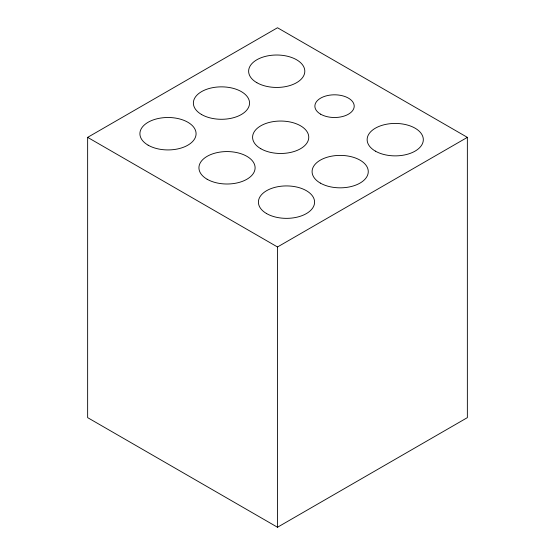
<?xml version="1.0" encoding="UTF-8"?>
<svg xmlns="http://www.w3.org/2000/svg" width="555" height="555" viewBox="0 0 555 555"><rect width="100%" height="100%" fill="white"/><g stroke="black" fill="none" stroke-linecap="round" stroke-linejoin="round"><path stroke-width="0.83" d="M87.641 137.362L277.5 27.75L467.359 137.362L467.359 417.637L277.5 527.25L87.641 417.637L87.641 137.362L277.5 246.975L467.359 137.362M277.5 246.975L277.5 527.25M320.637 114.184A19.661 11.35 0 0 0 353.535 109.099A19.661 11.35 0 0 0 329.455 95.196A19.661 11.35 0 0 0 320.637 114.184M266.636 213.606A28.09 16.22 0 0 0 313.63 206.335A28.09 16.22 0 0 0 279.227 186.473A28.09 16.22 0 0 0 266.636 213.606M207.154 179.258A28.09 16.22 0 0 0 254.148 171.988A28.09 16.22 0 0 0 219.745 152.125A28.09 16.22 0 0 0 207.154 179.258M148.13 145.181A28.09 16.22 0 0 0 195.124 137.911A28.09 16.22 0 0 0 160.721 118.048A28.09 16.22 0 0 0 148.13 145.181M320.311 183.081A28.09 16.22 0 0 0 367.313 175.81A28.09 16.22 0 0 0 332.91 155.948A28.09 16.22 0 0 0 320.311 183.081M260.808 148.726A28.09 16.22 0 0 0 307.803 141.456A28.09 16.22 0 0 0 273.4 121.594A28.09 16.22 0 0 0 260.808 148.726M201.597 114.538A28.09 16.22 0 0 0 248.591 107.268A28.09 16.22 0 0 0 214.188 87.406A28.09 16.22 0 0 0 201.597 114.538M375.36 151.12A28.09 16.22 0 0 0 422.362 143.849A28.09 16.22 0 0 0 387.959 123.987A28.09 16.22 0 0 0 375.36 151.12M256.854 82.695A28.09 16.22 0 0 0 303.849 75.424A28.09 16.22 0 0 0 269.446 55.562A28.09 16.22 0 0 0 256.854 82.695"/></g></svg>
